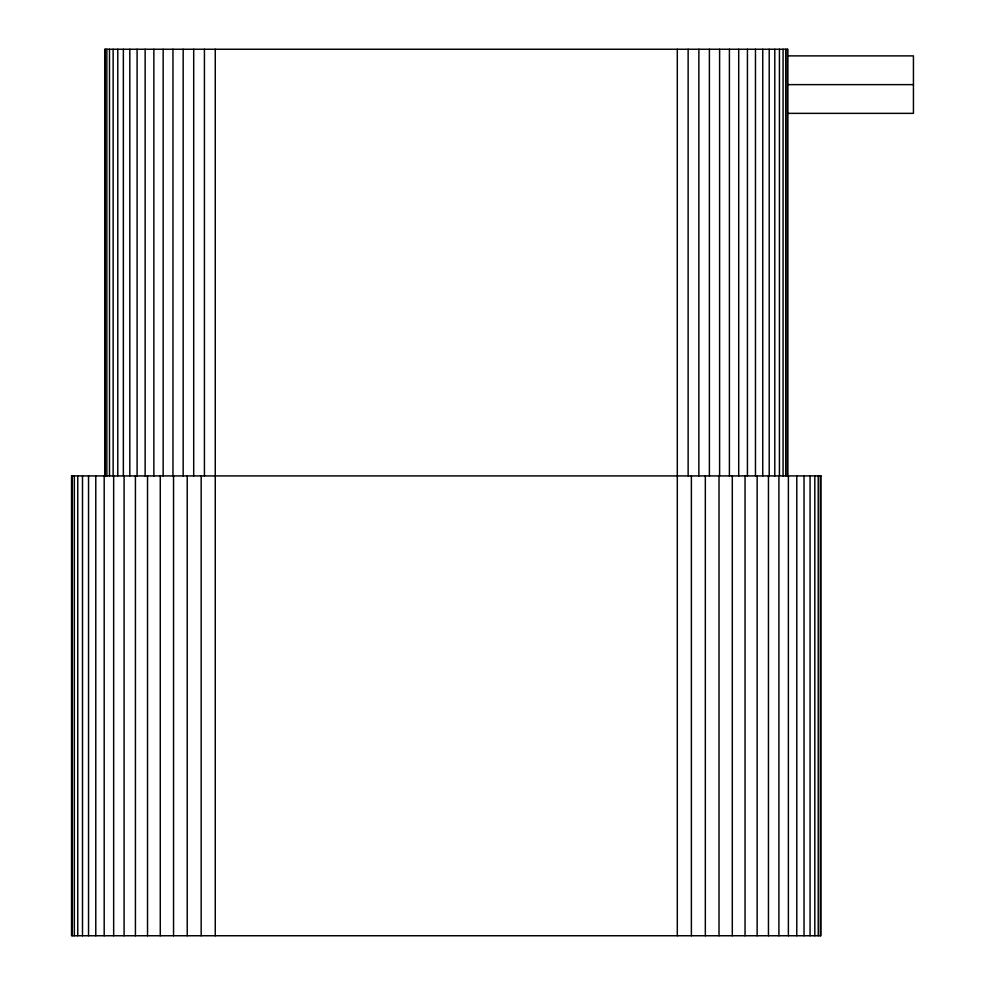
<?xml version="1.0" encoding="UTF-8"?>
<svg xmlns="http://www.w3.org/2000/svg" width="985" height="985" viewBox="0 0 985 985"><rect width="100%" height="100%" fill="white"/><g stroke="black" fill="none" stroke-linecap="round" stroke-linejoin="round"><path stroke-width="1.48" d="M787.84 55.886L913.44 55.886L913.44 113.361L787.84 113.361M787.84 84.624L913.44 84.624M820.308 475.915L820.308 935.75M818.239 475.915L818.239 935.75M814.817 475.915L814.817 935.75M810.064 475.915L810.064 935.75M804.031 475.915L804.031 935.75M796.779 475.915L796.779 935.75M788.382 475.915L788.382 935.75M787.84 475.915L787.84 49.25L104.73 49.25L104.73 475.915M787.311 49.25L787.311 475.915M785.722 49.25L785.722 475.915M783.075 49.25L783.075 475.915M779.43 49.25L779.43 475.915M778.913 475.915L778.913 935.75M774.789 49.25L774.789 475.915M769.211 49.25L769.211 475.915M768.46 475.915L768.46 935.75M762.747 49.25L762.747 475.915M757.133 475.915L757.133 935.75M755.47 49.25L755.47 475.915M747.43 49.25L747.43 475.915M745.042 475.915L745.042 935.75M738.713 49.25L738.713 475.915M732.298 475.915L732.298 935.75M729.405 49.25L729.405 475.915M719.604 49.25L719.604 475.915M719.013 475.915L719.013 935.75M709.397 49.25L709.397 475.915M705.334 475.915L705.334 935.75M698.87 49.25L698.87 475.915M691.384 475.915L691.384 935.75M688.133 49.25L688.133 475.915M677.298 49.25L677.298 935.75M215.259 49.25L215.259 935.75M204.424 49.25L204.424 475.915M201.174 475.915L201.174 935.75M193.7 49.25L193.7 475.915M187.224 475.915L187.224 935.75M183.173 49.25L183.173 475.915M173.545 475.915L173.545 935.75M172.966 49.25L172.966 475.915M163.153 49.25L163.153 475.915M160.272 475.915L160.272 935.75M153.857 49.25L153.857 475.915M147.528 475.915L147.528 935.75M145.14 49.25L145.14 475.915M137.1 49.25L137.1 475.915M135.425 475.915L135.425 935.75M129.823 49.25L129.823 475.915M124.098 475.915L124.098 935.75M123.359 49.25L123.359 475.915M117.781 49.25L117.781 475.915M113.657 475.915L113.657 935.75M113.14 49.25L113.14 475.915M109.483 49.25L109.483 475.915M106.848 49.25L106.848 475.915M105.26 49.25L105.26 475.915M104.188 475.915L104.188 935.75M95.779 475.915L95.779 935.75M88.539 475.915L88.539 935.75M82.506 475.915L82.506 935.75M77.753 475.915L77.753 935.75M74.331 475.915L74.331 935.75M72.262 475.915L72.262 935.75M820.997 475.915L71.56 475.915L71.56 935.75L820.997 935.75L820.997 475.915"/></g></svg>
